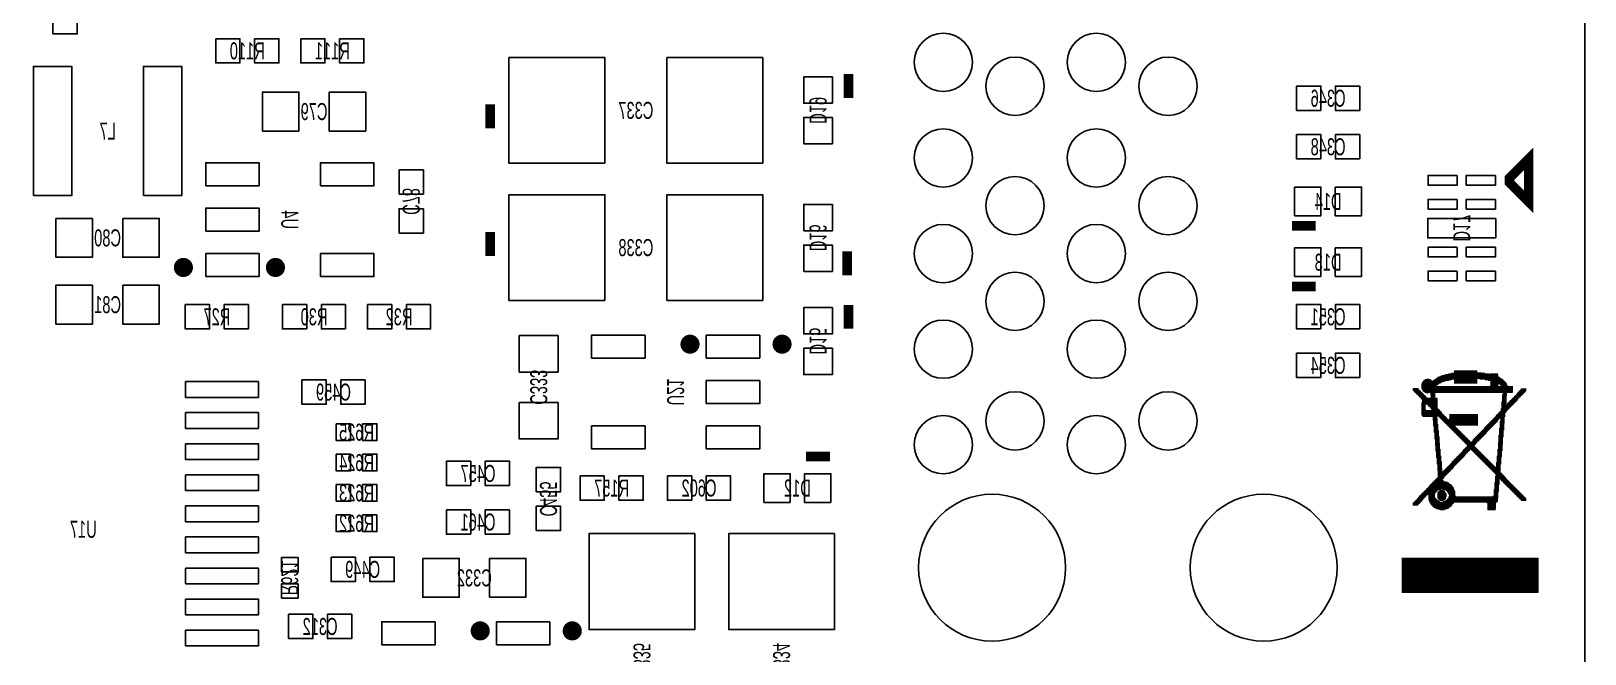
# Model space of a CAD drawing. Extents: x -9 to 288, y -8 to 181.
# Drawn here: x 52.5 to 85, y 20.89 to 33.92 of the extents above; entities that cross this region are included whole.
import ezdxf
from ezdxf.enums import TextEntityAlignment as Align

# ---------------------------------------------------------------- set-up
doc = ezdxf.new("R2010")
doc.units = 0
for name, color, linetype in [('BOARD_GEOMETRY_OUTLINE', 3, 'CONTINUOUS'), ('BOARD_GEOMETRY_SILKSCREEN_B', 1, 'CONTINUOUS'), ('PACKAGE_GEOMETRY_SILKSCREEN_B', 4, 'CONTINUOUS'), ('PIN_B', 5, 'CONTINUOUS'), ('REF_DES_SILKSCREEN_B', 6, 'CONTINUOUS')]:
    doc.layers.add(name, color=color, linetype=linetype)

msp = doc.modelspace()

# ---------------------------------------------------------------- linework, layer by layer
at = {"layer": 'BOARD_GEOMETRY_OUTLINE'}
msp.add_lwpolyline([(2.999994, 55.99999), (82.000014, 55.99999, -0.414214), (85.000008, 52.999996), (85.000008, 2.999994, -0.414214), (82.000014, 0), (2.999994, 0, -0.414214), (0, 2.999994), (0, 52.999996, -0.414214)], format="xyb", close=True, dxfattribs=at)
at = {"layer": 'BOARD_GEOMETRY_SILKSCREEN_B', "const_width": 0.06096}
for points in [[(82.154502, 26.629545), (81.886278, 26.629545)], [(82.215462, 26.641737), (81.89847, 26.641737)], [(82.373958, 26.653929), (81.922854, 26.653929)], [(82.361766, 26.666121), (81.947238, 26.666121)], [(82.361766, 26.678313), (81.971622, 26.678313)], [(82.361766, 26.690505), (82.008198, 26.690505)], [(83.190822, 26.702697), (82.044774, 26.702697)], [(83.17863, 26.714889), (82.08135, 26.714889)], [(82.99575, 26.727081), (82.14231, 26.727081)], [(82.910406, 26.739273), (82.20327, 26.739273)], [(82.75191, 26.788041), (82.26423, 26.788041)], [(82.75191, 26.775849), (82.26423, 26.775849)], [(82.75191, 26.763657), (82.26423, 26.763657)], [(82.837254, 26.751465), (82.26423, 26.751465)], [(82.75191, 26.641737), (82.26423, 26.641737)], [(82.75191, 26.629545), (82.26423, 26.629545)], [(82.75191, 26.653929), (82.642182, 26.653929)], [(83.17863, 26.690505), (82.654374, 26.690505)], [(83.190822, 26.678313), (82.654374, 26.678313)], [(83.190822, 26.666121), (82.654374, 26.666121)], [(83.215206, 26.653929), (82.800678, 26.653929)], [(83.227398, 26.641737), (82.910406, 26.641737)], [(83.251782, 26.629545), (82.971366, 26.629545)], [(83.17863, 26.727081), (83.007942, 26.727081)], [(81.508326, 26.422281), (81.398598, 26.422281)], [(81.520518, 26.410089), (81.41079, 26.410089)], [(81.53271, 26.397897), (81.422982, 26.397897)], [(81.544902, 26.385705), (81.435174, 26.385705)], [(81.557094, 26.373513), (81.447366, 26.373513)], [(81.569286, 26.361321), (81.459558, 26.361321)], [(81.581478, 26.349129), (81.47175, 26.349129)], [(81.59367, 26.336937), (81.483942, 26.336937)], [(81.605862, 26.324748), (81.496134, 26.324748)], [(81.618054, 26.312556), (81.508326, 26.312556)], [(81.630246, 26.300364), (81.520518, 26.300364)], [(81.89847, 26.519817), (81.581478, 26.519817)], [(81.89847, 26.507625), (81.581478, 26.507625)], [(81.886278, 26.495433), (81.581478, 26.495433)], [(81.874086, 26.483241), (81.581478, 26.483241)], [(81.886278, 26.471049), (81.581478, 26.471049)], [(83.495622, 26.458857), (81.581478, 26.458857)], [(81.935046, 26.544201), (81.59367, 26.544201)], [(81.910662, 26.532009), (81.59367, 26.532009)], [(83.495622, 26.446665), (81.59367, 26.446665)], [(83.495622, 26.434473), (81.59367, 26.434473)], [(81.971622, 26.568585), (81.605862, 26.568585)], [(81.947238, 26.556393), (81.605862, 26.556393)], [(83.495622, 26.422281), (81.605862, 26.422281)], [(83.495622, 26.410089), (81.605862, 26.410089)], [(81.813126, 26.580777), (81.618054, 26.580777)], [(83.495622, 26.397897), (81.618054, 26.397897)], [(81.788742, 26.592969), (81.630246, 26.592969)], [(83.495622, 26.385705), (81.642438, 26.385705)], [(81.77655, 26.605161), (81.65463, 26.605161)], [(83.48343, 26.373513), (81.65463, 26.373513)], [(81.739974, 26.617353), (81.691206, 26.617353)], [(81.727782, 26.361321), (81.691206, 26.361321)], [(81.874086, 26.361321), (81.764358, 26.361321)], [(81.861894, 26.349129), (81.764358, 26.349129)], [(81.861894, 26.336937), (81.764358, 26.336937)], [(81.861894, 26.324748), (81.764358, 26.324748)], [(81.874086, 26.312556), (81.77655, 26.312556)], [(81.874086, 26.300364), (81.77655, 26.300364)], [(81.996006, 26.580777), (81.825318, 26.580777)], [(82.02039, 26.592969), (81.83751, 26.592969)], [(82.056966, 26.605161), (81.849702, 26.605161)], [(82.093542, 26.617353), (81.874086, 26.617353)], [(82.75191, 26.617353), (82.26423, 26.617353)], [(82.75191, 26.605161), (82.26423, 26.605161)], [(82.75191, 26.592969), (82.26423, 26.592969)], [(82.75191, 26.580777), (82.26423, 26.580777)], [(82.75191, 26.568585), (82.26423, 26.568585)], [(83.276166, 26.617353), (83.007942, 26.617353)], [(83.190822, 26.471049), (83.007942, 26.471049)], [(83.288358, 26.605161), (83.020134, 26.605161)], [(83.30055, 26.592969), (83.020134, 26.592969)], [(83.312742, 26.580777), (83.020134, 26.580777)], [(83.324934, 26.568585), (83.020134, 26.568585)], [(83.337126, 26.556393), (83.020134, 26.556393)], [(83.190822, 26.544201), (83.020134, 26.544201)], [(83.17863, 26.532009), (83.020134, 26.532009)], [(83.17863, 26.519817), (83.020134, 26.519817)], [(83.17863, 26.507625), (83.020134, 26.507625)], [(83.17863, 26.495433), (83.020134, 26.495433)], [(83.190822, 26.483241), (83.020134, 26.483241)], [(83.349318, 26.544201), (83.215206, 26.544201)], [(83.36151, 26.532009), (83.227398, 26.532009)], [(83.36151, 26.519817), (83.23959, 26.519817)], [(83.373702, 26.507625), (83.251782, 26.507625)], [(83.373702, 26.495433), (83.263974, 26.495433)], [(83.398086, 26.471049), (83.263974, 26.471049)], [(83.385894, 26.483241), (83.276166, 26.483241)], [(83.373702, 26.361321), (83.276166, 26.361321)], [(83.373702, 26.349129), (83.276166, 26.349129)], [(83.373702, 26.336937), (83.276166, 26.336937)], [(83.373702, 26.324748), (83.276166, 26.324748)], [(83.373702, 26.312556), (83.276166, 26.312556)], [(83.36151, 26.300364), (83.276166, 26.300364)], [(83.66631, 26.300364), (83.568774, 26.300364)], [(83.690694, 26.324748), (83.580966, 26.324748)], [(83.678502, 26.312556), (83.580966, 26.312556)], [(83.702886, 26.336937), (83.593158, 26.336937)], [(83.715078, 26.349129), (83.60535, 26.349129)], [(83.72727, 26.361321), (83.617542, 26.361321)], [(83.739462, 26.373513), (83.629734, 26.373513)], [(83.751654, 26.385705), (83.641926, 26.385705)], [(83.763846, 26.397897), (83.654118, 26.397897)], [(83.776038, 26.410089), (83.66631, 26.410089)], [(81.642438, 26.288172), (81.53271, 26.288172)], [(81.65463, 26.27598), (81.544902, 26.27598)], [(81.666822, 26.263788), (81.557094, 26.263788)], [(81.679014, 26.251596), (81.569286, 26.251596)], [(81.691206, 26.239404), (81.581478, 26.239404)], [(81.666822, 26.117484), (81.581478, 26.117484)], [(81.666822, 26.105292), (81.581478, 26.105292)], [(81.666822, 26.0931), (81.581478, 26.0931)], [(81.666822, 26.068716), (81.581478, 26.068716)], [(81.666822, 26.056524), (81.581478, 26.056524)], [(81.666822, 26.044332), (81.581478, 26.044332)], [(81.666822, 26.03214), (81.581478, 26.03214)], [(81.666822, 26.019948), (81.581478, 26.019948)], [(81.666822, 26.007756), (81.581478, 26.007756)], [(81.666822, 25.995564), (81.581478, 25.995564)], [(81.666822, 25.983372), (81.581478, 25.983372)], [(81.679014, 25.97118), (81.581478, 25.97118)], [(81.703398, 26.227212), (81.59367, 26.227212)], [(81.910662, 26.21502), (81.59367, 26.21502)], [(81.922854, 26.202828), (81.59367, 26.202828)], [(81.922854, 26.190636), (81.59367, 26.190636)], [(81.922854, 26.178444), (81.59367, 26.178444)], [(81.922854, 26.166252), (81.59367, 26.166252)], [(81.922854, 26.15406), (81.59367, 26.15406)], [(81.922854, 26.141868), (81.59367, 26.141868)], [(81.922854, 26.129676), (81.59367, 26.129676)], [(81.666822, 26.080908), (81.59367, 26.080908)], [(81.922854, 26.117484), (81.703398, 26.117484)], [(81.922854, 26.105292), (81.71559, 26.105292)], [(81.922854, 26.0931), (81.727782, 26.0931)], [(81.922854, 26.080908), (81.739974, 26.080908)], [(81.922854, 26.068716), (81.752166, 26.068716)], [(81.922854, 26.056524), (81.764358, 26.056524)], [(81.874086, 26.288172), (81.77655, 26.288172)], [(81.874086, 26.27598), (81.77655, 26.27598)], [(81.874086, 26.263788), (81.77655, 26.263788)], [(81.874086, 26.251596), (81.77655, 26.251596)], [(81.874086, 26.239404), (81.77655, 26.239404)], [(81.874086, 26.227212), (81.77655, 26.227212)], [(81.922854, 26.044332), (81.77655, 26.044332)], [(81.922854, 26.03214), (81.788742, 26.03214)], [(81.922854, 26.019948), (81.788742, 26.019948)], [(81.922854, 26.007756), (81.800934, 26.007756)], [(81.935046, 25.995564), (81.800934, 25.995564)], [(81.947238, 25.983372), (81.800934, 25.983372)], [(81.95943, 25.97118), (81.800934, 25.97118)], [(83.373702, 25.995564), (83.23959, 25.995564)], [(83.373702, 25.983372), (83.23959, 25.983372)], [(83.36151, 25.97118), (83.23959, 25.97118)], [(83.349318, 26.141868), (83.251782, 26.141868)], [(83.349318, 26.129676), (83.251782, 26.129676)], [(83.349318, 26.117484), (83.251782, 26.117484)], [(83.349318, 26.105292), (83.251782, 26.105292)], [(83.349318, 26.0931), (83.251782, 26.0931)], [(83.459046, 26.080908), (83.251782, 26.080908)], [(83.446854, 26.068716), (83.251782, 26.068716)], [(83.434662, 26.056524), (83.251782, 26.056524)], [(83.42247, 26.044332), (83.251782, 26.044332)], [(83.410278, 26.03214), (83.251782, 26.03214)], [(83.398086, 26.019948), (83.251782, 26.019948)], [(83.385894, 26.007756), (83.251782, 26.007756)], [(83.36151, 26.288172), (83.263974, 26.288172)], [(83.36151, 26.27598), (83.263974, 26.27598)], [(83.36151, 26.263788), (83.263974, 26.263788)], [(83.36151, 26.251596), (83.263974, 26.251596)], [(83.36151, 26.239404), (83.263974, 26.239404)], [(83.36151, 26.227212), (83.263974, 26.227212)], [(83.36151, 26.21502), (83.263974, 26.21502)], [(83.36151, 26.202828), (83.263974, 26.202828)], [(83.36151, 26.190636), (83.263974, 26.190636)], [(83.36151, 26.178444), (83.263974, 26.178444)], [(83.36151, 26.166252), (83.263974, 26.166252)], [(83.36151, 26.15406), (83.263974, 26.15406)], [(83.471238, 26.0931), (83.36151, 26.0931)], [(83.48343, 26.105292), (83.373702, 26.105292)], [(83.495622, 26.117484), (83.385894, 26.117484)], [(83.507814, 26.129676), (83.398086, 26.129676)], [(83.520006, 26.141868), (83.410278, 26.141868)], [(83.532198, 26.15406), (83.42247, 26.15406)], [(83.54439, 26.166252), (83.434662, 26.166252)], [(83.556582, 26.178444), (83.446854, 26.178444)], [(83.568774, 26.190636), (83.459046, 26.190636)], [(83.580966, 26.202828), (83.471238, 26.202828)], [(83.593158, 26.21502), (83.48343, 26.21502)], [(83.593158, 26.227212), (83.495622, 26.227212)], [(83.60535, 26.239404), (83.507814, 26.239404)], [(83.617542, 26.251596), (83.520006, 26.251596)], [(83.629734, 26.263788), (83.532198, 26.263788)], [(83.641926, 26.27598), (83.54439, 26.27598)], [(83.654118, 26.288172), (83.556582, 26.288172)], [(81.971622, 25.958988), (81.581478, 25.958988)], [(81.983814, 25.946796), (81.581478, 25.946796)], [(81.996006, 25.934604), (81.581478, 25.934604)], [(82.008198, 25.922412), (81.581478, 25.922412)], [(82.008198, 25.91022), (81.581478, 25.91022)], [(82.02039, 25.898028), (81.59367, 25.898028)], [(82.032582, 25.885836), (81.59367, 25.885836)], [(81.922854, 25.873644), (81.605862, 25.873644)], [(81.910662, 25.861452), (81.813126, 25.861452)], [(81.910662, 25.84926), (81.813126, 25.84926)], [(81.910662, 25.837068), (81.813126, 25.837068)], [(81.910662, 25.824876), (81.813126, 25.824876)], [(81.910662, 25.812684), (81.813126, 25.812684)], [(81.910662, 25.800492), (81.813126, 25.800492)], [(81.922854, 25.7883), (81.825318, 25.7883)], [(81.922854, 25.776108), (81.825318, 25.776108)], [(81.922854, 25.763916), (81.825318, 25.763916)], [(81.922854, 25.751724), (81.825318, 25.751724)], [(81.922854, 25.739532), (81.825318, 25.739532)], [(81.922854, 25.72734), (81.825318, 25.72734)], [(81.922854, 25.715148), (81.825318, 25.715148)], [(81.922854, 25.702956), (81.825318, 25.702956)], [(81.922854, 25.690764), (81.825318, 25.690764)], [(81.922854, 25.678572), (81.825318, 25.678572)], [(81.935046, 25.66638), (81.83751, 25.66638)], [(81.935046, 25.654188), (81.83751, 25.654188)], [(82.044774, 25.873644), (81.935046, 25.873644)], [(82.056966, 25.861452), (81.947238, 25.861452)], [(82.069158, 25.84926), (81.95943, 25.84926)], [(82.08135, 25.837068), (81.971622, 25.837068)], [(82.093542, 25.824876), (81.983814, 25.824876)], [(82.105734, 25.812684), (81.996006, 25.812684)], [(82.117926, 25.800492), (82.008198, 25.800492)], [(82.130118, 25.7883), (82.02039, 25.7883)], [(82.14231, 25.776108), (82.032582, 25.776108)], [(82.764102, 25.763916), (82.044774, 25.763916)], [(82.764102, 25.751724), (82.056966, 25.751724)], [(82.764102, 25.739532), (82.069158, 25.739532)], [(82.764102, 25.72734), (82.08135, 25.72734)], [(82.764102, 25.715148), (82.093542, 25.715148)], [(82.764102, 25.702956), (82.105734, 25.702956)], [(82.764102, 25.690764), (82.117926, 25.690764)], [(82.26423, 25.678572), (82.130118, 25.678572)], [(82.252038, 25.66638), (82.14231, 25.66638)], [(82.764102, 25.776108), (82.154502, 25.776108)], [(82.26423, 25.654188), (82.154502, 25.654188)], [(82.764102, 25.873644), (82.166694, 25.873644)], [(82.764102, 25.861452), (82.166694, 25.861452)], [(82.764102, 25.84926), (82.166694, 25.84926)], [(82.764102, 25.837068), (82.166694, 25.837068)], [(82.764102, 25.824876), (82.166694, 25.824876)], [(82.764102, 25.812684), (82.166694, 25.812684)], [(82.764102, 25.800492), (82.166694, 25.800492)], [(82.764102, 25.7883), (82.166694, 25.7883)], [(83.05671, 25.654188), (82.946982, 25.654188)], [(83.068902, 25.66638), (82.959174, 25.66638)], [(83.081094, 25.678572), (82.971366, 25.678572)], [(83.093286, 25.690764), (82.983558, 25.690764)], [(83.105478, 25.702956), (82.99575, 25.702956)], [(83.11767, 25.715148), (83.007942, 25.715148)], [(83.129862, 25.72734), (83.020134, 25.72734)], [(83.142054, 25.739532), (83.032326, 25.739532)], [(83.154246, 25.751724), (83.044518, 25.751724)], [(83.166438, 25.763916), (83.05671, 25.763916)], [(83.17863, 25.776108), (83.068902, 25.776108)], [(83.17863, 25.7883), (83.081094, 25.7883)], [(83.190822, 25.800492), (83.093286, 25.800492)], [(83.203014, 25.812684), (83.105478, 25.812684)], [(83.215206, 25.824876), (83.11767, 25.824876)], [(83.324934, 25.84926), (83.129862, 25.84926)], [(83.324934, 25.837068), (83.129862, 25.837068)], [(83.324934, 25.861452), (83.142054, 25.861452)], [(83.337126, 25.873644), (83.154246, 25.873644)], [(83.337126, 25.885836), (83.166438, 25.885836)], [(83.337126, 25.898028), (83.17863, 25.898028)], [(83.337126, 25.91022), (83.190822, 25.91022)], [(83.337126, 25.922412), (83.203014, 25.922412)], [(83.337126, 25.934604), (83.215206, 25.934604)], [(83.312742, 25.72734), (83.215206, 25.72734)], [(83.312742, 25.715148), (83.215206, 25.715148)], [(83.312742, 25.702956), (83.215206, 25.702956)], [(83.312742, 25.690764), (83.215206, 25.690764)], [(83.312742, 25.678572), (83.215206, 25.678572)], [(83.312742, 25.66638), (83.215206, 25.66638)], [(83.312742, 25.654188), (83.215206, 25.654188)], [(83.337126, 25.946796), (83.227398, 25.946796)], [(83.324934, 25.824876), (83.227398, 25.824876)], [(83.324934, 25.812684), (83.227398, 25.812684)], [(83.324934, 25.800492), (83.227398, 25.800492)], [(83.324934, 25.7883), (83.227398, 25.7883)], [(83.324934, 25.776108), (83.227398, 25.776108)], [(83.324934, 25.763916), (83.227398, 25.763916)], [(83.324934, 25.751724), (83.227398, 25.751724)], [(83.324934, 25.739532), (83.227398, 25.739532)], [(83.349318, 25.958988), (83.23959, 25.958988)], [(81.935046, 25.641996), (81.83751, 25.641996)], [(81.935046, 25.629804), (81.83751, 25.629804)], [(81.935046, 25.617612), (81.83751, 25.617612)], [(81.935046, 25.60542), (81.83751, 25.60542)], [(81.935046, 25.593228), (81.83751, 25.593228)], [(81.935046, 25.581036), (81.83751, 25.581036)], [(81.935046, 25.568844), (81.83751, 25.568844)], [(81.935046, 25.556652), (81.83751, 25.556652)], [(81.935046, 25.54446), (81.83751, 25.54446)], [(81.947238, 25.532268), (81.849702, 25.532268)], [(81.947238, 25.520076), (81.849702, 25.520076)], [(81.947238, 25.507884), (81.849702, 25.507884)], [(81.947238, 25.495692), (81.849702, 25.495692)], [(81.947238, 25.4835), (81.849702, 25.4835)], [(81.947238, 25.471308), (81.849702, 25.471308)], [(81.947238, 25.459116), (81.849702, 25.459116)], [(81.947238, 25.446924), (81.849702, 25.446924)], [(81.947238, 25.434732), (81.849702, 25.434732)], [(81.947238, 25.42254), (81.849702, 25.42254)], [(81.95943, 25.410348), (81.849702, 25.410348)], [(81.95943, 25.398156), (81.861894, 25.398156)], [(81.95943, 25.385964), (81.861894, 25.385964)], [(81.95943, 25.373772), (81.861894, 25.373772)], [(81.95943, 25.36158), (81.861894, 25.36158)], [(81.95943, 25.349388), (81.861894, 25.349388)], [(81.95943, 25.337196), (81.861894, 25.337196)], [(81.95943, 25.325004), (81.861894, 25.325004)], [(82.276422, 25.641996), (82.166694, 25.641996)], [(82.288614, 25.629804), (82.178886, 25.629804)], [(82.300806, 25.617612), (82.191078, 25.617612)], [(82.312998, 25.60542), (82.20327, 25.60542)], [(82.32519, 25.593228), (82.215462, 25.593228)], [(82.337382, 25.581036), (82.227654, 25.581036)], [(82.349574, 25.568844), (82.239846, 25.568844)], [(82.361766, 25.556652), (82.252038, 25.556652)], [(82.373958, 25.54446), (82.26423, 25.54446)], [(82.38615, 25.532268), (82.276422, 25.532268)], [(82.398342, 25.520076), (82.288614, 25.520076)], [(82.410534, 25.507884), (82.300806, 25.507884)], [(82.422726, 25.495692), (82.312998, 25.495692)], [(82.434918, 25.4835), (82.32519, 25.4835)], [(82.44711, 25.471308), (82.337382, 25.471308)], [(82.459302, 25.459116), (82.349574, 25.459116)], [(82.471494, 25.446924), (82.361766, 25.446924)], [(82.483686, 25.434732), (82.373958, 25.434732)], [(82.495878, 25.42254), (82.38615, 25.42254)], [(82.50807, 25.410348), (82.398342, 25.410348)], [(82.520262, 25.398156), (82.410534, 25.398156)], [(82.532454, 25.385964), (82.422726, 25.385964)], [(82.544646, 25.373772), (82.434918, 25.373772)], [(82.556838, 25.36158), (82.44711, 25.36158)], [(82.56903, 25.349388), (82.459302, 25.349388)], [(82.581222, 25.337196), (82.471494, 25.337196)], [(82.593414, 25.325004), (82.483686, 25.325004)], [(82.739718, 25.325004), (82.642182, 25.325004)], [(82.764102, 25.349388), (82.654374, 25.349388)], [(82.75191, 25.337196), (82.654374, 25.337196)], [(82.776294, 25.36158), (82.666566, 25.36158)], [(82.788486, 25.373772), (82.678758, 25.373772)], [(82.800678, 25.385964), (82.69095, 25.385964)], [(82.81287, 25.398156), (82.703142, 25.398156)], [(82.825062, 25.410348), (82.715334, 25.410348)], [(82.837254, 25.42254), (82.727526, 25.42254)], [(82.849446, 25.434732), (82.739718, 25.434732)], [(82.861638, 25.446924), (82.75191, 25.446924)], [(82.87383, 25.459116), (82.764102, 25.459116)], [(82.886022, 25.471308), (82.776294, 25.471308)], [(82.898214, 25.4835), (82.788486, 25.4835)], [(82.910406, 25.495692), (82.800678, 25.495692)], [(82.922598, 25.507884), (82.81287, 25.507884)], [(82.93479, 25.520076), (82.825062, 25.520076)], [(82.946982, 25.532268), (82.837254, 25.532268)], [(82.946982, 25.54446), (82.849446, 25.54446)], [(82.959174, 25.556652), (82.861638, 25.556652)], [(82.971366, 25.568844), (82.87383, 25.568844)], [(82.99575, 25.593228), (82.886022, 25.593228)], [(82.983558, 25.581036), (82.886022, 25.581036)], [(83.007942, 25.60542), (82.898214, 25.60542)], [(83.020134, 25.617612), (82.910406, 25.617612)], [(83.032326, 25.629804), (82.922598, 25.629804)], [(83.044518, 25.641996), (82.93479, 25.641996)], [(83.288358, 25.434732), (83.190822, 25.434732)], [(83.288358, 25.42254), (83.190822, 25.42254)], [(83.288358, 25.410348), (83.190822, 25.410348)], [(83.288358, 25.398156), (83.190822, 25.398156)], [(83.288358, 25.385964), (83.190822, 25.385964)], [(83.288358, 25.373772), (83.190822, 25.373772)], [(83.288358, 25.36158), (83.190822, 25.36158)], [(83.288358, 25.349388), (83.190822, 25.349388)], [(83.288358, 25.337196), (83.190822, 25.337196)], [(83.288358, 25.325004), (83.190822, 25.325004)], [(83.30055, 25.581036), (83.203014, 25.581036)], [(83.30055, 25.568844), (83.203014, 25.568844)], [(83.30055, 25.556652), (83.203014, 25.556652)], [(83.30055, 25.54446), (83.203014, 25.54446)], [(83.30055, 25.532268), (83.203014, 25.532268)], [(83.30055, 25.520076), (83.203014, 25.520076)], [(83.30055, 25.507884), (83.203014, 25.507884)], [(83.30055, 25.495692), (83.203014, 25.495692)], [(83.30055, 25.4835), (83.203014, 25.4835)], [(83.30055, 25.471308), (83.203014, 25.471308)], [(83.30055, 25.459116), (83.203014, 25.459116)], [(83.30055, 25.446924), (83.203014, 25.446924)], [(83.312742, 25.641996), (83.215206, 25.641996)], [(83.312742, 25.629804), (83.215206, 25.629804)], [(83.312742, 25.617612), (83.215206, 25.617612)], [(83.312742, 25.60542), (83.215206, 25.60542)], [(83.312742, 25.593228), (83.215206, 25.593228)], [(81.95943, 25.312812), (81.861894, 25.312812)], [(81.95943, 25.30062), (81.861894, 25.30062)], [(81.95943, 25.288428), (81.861894, 25.288428)], [(81.95943, 25.276236), (81.861894, 25.276236)], [(81.971622, 25.264044), (81.874086, 25.264044)], [(81.971622, 25.251852), (81.874086, 25.251852)], [(81.971622, 25.23966), (81.874086, 25.23966)], [(81.971622, 25.227468), (81.874086, 25.227468)], [(81.971622, 25.215276), (81.874086, 25.215276)], [(81.971622, 25.203084), (81.874086, 25.203084)], [(81.971622, 25.190892), (81.874086, 25.190892)], [(81.971622, 25.1787), (81.874086, 25.1787)], [(81.971622, 25.166508), (81.874086, 25.166508)], [(81.971622, 25.154316), (81.874086, 25.154316)], [(81.983814, 25.142124), (81.886278, 25.142124)], [(81.983814, 25.129932), (81.886278, 25.129932)], [(81.983814, 25.11774), (81.886278, 25.11774)], [(81.983814, 25.105548), (81.886278, 25.105548)], [(81.983814, 25.093356), (81.886278, 25.093356)], [(81.983814, 25.081164), (81.886278, 25.081164)], [(81.983814, 25.068972), (81.886278, 25.068972)], [(81.983814, 25.05678), (81.886278, 25.05678)], [(81.983814, 25.044588), (81.886278, 25.044588)], [(81.983814, 25.032396), (81.886278, 25.032396)], [(81.983814, 25.020204), (81.886278, 25.020204)], [(81.996006, 25.008012), (81.89847, 25.008012)], [(81.996006, 24.99582), (81.89847, 24.99582)], [(82.434918, 24.99582), (82.32519, 24.99582)], [(82.44711, 25.008012), (82.337382, 25.008012)], [(82.459302, 25.020204), (82.349574, 25.020204)], [(82.471494, 25.032396), (82.361766, 25.032396)], [(82.483686, 25.044588), (82.373958, 25.044588)], [(82.495878, 25.05678), (82.38615, 25.05678)], [(82.495878, 25.068972), (82.398342, 25.068972)], [(82.50807, 25.081164), (82.410534, 25.081164)], [(82.520262, 25.093356), (82.422726, 25.093356)], [(82.544646, 25.11774), (82.434918, 25.11774)], [(82.532454, 25.105548), (82.434918, 25.105548)], [(82.556838, 25.129932), (82.44711, 25.129932)], [(82.56903, 25.142124), (82.459302, 25.142124)], [(82.581222, 25.154316), (82.471494, 25.154316)], [(82.593414, 25.166508), (82.483686, 25.166508)], [(82.605606, 25.312812), (82.495878, 25.312812)], [(82.605606, 25.1787), (82.495878, 25.1787)], [(82.715334, 25.30062), (82.50807, 25.30062)], [(82.715334, 25.190892), (82.50807, 25.190892)], [(82.715334, 25.288428), (82.520262, 25.288428)], [(82.703142, 25.203084), (82.520262, 25.203084)], [(82.703142, 25.276236), (82.532454, 25.276236)], [(82.69095, 25.215276), (82.532454, 25.215276)], [(82.69095, 25.264044), (82.544646, 25.264044)], [(82.678758, 25.251852), (82.544646, 25.251852)], [(82.678758, 25.227468), (82.544646, 25.227468)], [(82.678758, 25.23966), (82.556838, 25.23966)], [(82.727526, 25.1787), (82.617798, 25.1787)], [(82.727526, 25.312812), (82.62999, 25.312812)], [(82.739718, 25.166508), (82.62999, 25.166508)], [(82.75191, 25.154316), (82.642182, 25.154316)], [(82.764102, 25.142124), (82.654374, 25.142124)], [(82.776294, 25.129932), (82.666566, 25.129932)], [(82.788486, 25.11774), (82.678758, 25.11774)], [(82.800678, 25.105548), (82.69095, 25.105548)], [(82.81287, 25.093356), (82.703142, 25.093356)], [(82.825062, 25.081164), (82.715334, 25.081164)], [(82.837254, 25.068972), (82.727526, 25.068972)], [(82.849446, 25.05678), (82.739718, 25.05678)], [(82.861638, 25.044588), (82.75191, 25.044588)], [(82.87383, 25.032396), (82.764102, 25.032396)], [(82.886022, 25.020204), (82.776294, 25.020204)], [(82.898214, 25.008012), (82.788486, 25.008012)], [(82.910406, 24.99582), (82.800678, 24.99582)], [(83.251782, 25.008012), (83.154246, 25.008012)], [(83.251782, 24.99582), (83.154246, 24.99582)], [(83.263974, 25.142124), (83.166438, 25.142124)], [(83.263974, 25.129932), (83.166438, 25.129932)], [(83.263974, 25.11774), (83.166438, 25.11774)], [(83.263974, 25.105548), (83.166438, 25.105548)], [(83.263974, 25.093356), (83.166438, 25.093356)], [(83.263974, 25.081164), (83.166438, 25.081164)], [(83.263974, 25.068972), (83.166438, 25.068972)], [(83.263974, 25.05678), (83.166438, 25.05678)], [(83.263974, 25.044588), (83.166438, 25.044588)], [(83.263974, 25.032396), (83.166438, 25.032396)], [(83.251782, 25.020204), (83.166438, 25.020204)], [(83.276166, 25.288428), (83.17863, 25.288428)], [(83.276166, 25.276236), (83.17863, 25.276236)], [(83.276166, 25.264044), (83.17863, 25.264044)], [(83.276166, 25.251852), (83.17863, 25.251852)], [(83.276166, 25.23966), (83.17863, 25.23966)], [(83.276166, 25.227468), (83.17863, 25.227468)], [(83.276166, 25.215276), (83.17863, 25.215276)], [(83.276166, 25.203084), (83.17863, 25.203084)], [(83.276166, 25.190892), (83.17863, 25.190892)], [(83.276166, 25.1787), (83.17863, 25.1787)], [(83.276166, 25.166508), (83.17863, 25.166508)], [(83.263974, 25.154316), (83.17863, 25.154316)], [(83.288358, 25.312812), (83.190822, 25.312812)], [(83.288358, 25.30062), (83.190822, 25.30062)], [(81.996006, 24.983628), (81.89847, 24.983628)], [(81.996006, 24.971436), (81.89847, 24.971436)], [(81.996006, 24.959244), (81.89847, 24.959244)], [(81.996006, 24.947052), (81.89847, 24.947052)], [(81.996006, 24.93486), (81.89847, 24.93486)], [(81.996006, 24.922668), (81.89847, 24.922668)], [(81.996006, 24.910476), (81.89847, 24.910476)], [(81.996006, 24.898284), (81.89847, 24.898284)], [(82.008198, 24.886092), (81.89847, 24.886092)], [(82.008198, 24.8739), (81.910662, 24.8739)], [(82.008198, 24.861708), (81.910662, 24.861708)], [(82.008198, 24.849516), (81.910662, 24.849516)], [(82.008198, 24.837324), (81.910662, 24.837324)], [(82.008198, 24.825132), (81.910662, 24.825132)], [(82.008198, 24.81294), (81.910662, 24.81294)], [(82.008198, 24.800748), (81.910662, 24.800748)], [(82.008198, 24.788556), (81.910662, 24.788556)], [(82.008198, 24.776364), (81.910662, 24.776364)], [(82.008198, 24.764172), (81.910662, 24.764172)], [(82.008198, 24.75198), (81.910662, 24.75198)], [(82.02039, 24.739788), (81.922854, 24.739788)], [(82.02039, 24.727596), (81.922854, 24.727596)], [(82.02039, 24.715404), (81.922854, 24.715404)], [(82.02039, 24.703212), (81.922854, 24.703212)], [(82.02039, 24.69102), (81.922854, 24.69102)], [(82.130118, 24.678828), (81.922854, 24.678828)], [(82.14231, 24.69102), (82.032582, 24.69102)], [(82.154502, 24.703212), (82.044774, 24.703212)], [(82.166694, 24.715404), (82.056966, 24.715404)], [(82.178886, 24.727596), (82.069158, 24.727596)], [(82.191078, 24.739788), (82.08135, 24.739788)], [(82.20327, 24.75198), (82.093542, 24.75198)], [(82.215462, 24.764172), (82.105734, 24.764172)], [(82.227654, 24.776364), (82.117926, 24.776364)], [(82.239846, 24.788556), (82.130118, 24.788556)], [(82.252038, 24.800748), (82.14231, 24.800748)], [(82.26423, 24.81294), (82.154502, 24.81294)], [(82.26423, 24.825132), (82.166694, 24.825132)], [(82.276422, 24.837324), (82.178886, 24.837324)], [(82.288614, 24.849516), (82.191078, 24.849516)], [(82.312998, 24.8739), (82.20327, 24.8739)], [(82.300806, 24.861708), (82.20327, 24.861708)], [(82.32519, 24.886092), (82.215462, 24.886092)], [(82.337382, 24.898284), (82.227654, 24.898284)], [(82.349574, 24.910476), (82.239846, 24.910476)], [(82.361766, 24.922668), (82.252038, 24.922668)], [(82.373958, 24.93486), (82.26423, 24.93486)], [(82.38615, 24.947052), (82.276422, 24.947052)], [(82.398342, 24.959244), (82.288614, 24.959244)], [(82.410534, 24.971436), (82.300806, 24.971436)], [(82.422726, 24.983628), (82.312998, 24.983628)], [(82.922598, 24.983628), (82.81287, 24.983628)], [(82.93479, 24.971436), (82.825062, 24.971436)], [(82.946982, 24.959244), (82.837254, 24.959244)], [(82.959174, 24.947052), (82.849446, 24.947052)], [(82.971366, 24.93486), (82.861638, 24.93486)], [(82.983558, 24.922668), (82.87383, 24.922668)], [(82.99575, 24.910476), (82.886022, 24.910476)], [(83.007942, 24.898284), (82.898214, 24.898284)], [(83.020134, 24.886092), (82.910406, 24.886092)], [(83.032326, 24.8739), (82.922598, 24.8739)], [(83.044518, 24.861708), (82.93479, 24.861708)], [(83.05671, 24.849516), (82.946982, 24.849516)], [(83.068902, 24.837324), (82.959174, 24.837324)], [(83.081094, 24.825132), (82.971366, 24.825132)], [(83.093286, 24.81294), (82.983558, 24.81294)], [(83.105478, 24.800748), (82.99575, 24.800748)], [(83.11767, 24.788556), (83.007942, 24.788556)], [(83.23959, 24.776364), (83.020134, 24.776364)], [(83.23959, 24.764172), (83.032326, 24.764172)], [(83.23959, 24.75198), (83.044518, 24.75198)], [(83.23959, 24.739788), (83.05671, 24.739788)], [(83.227398, 24.727596), (83.068902, 24.727596)], [(83.227398, 24.715404), (83.081094, 24.715404)], [(83.227398, 24.703212), (83.093286, 24.703212)], [(83.227398, 24.69102), (83.105478, 24.69102)], [(83.227398, 24.678828), (83.11767, 24.678828)], [(83.23959, 24.8739), (83.142054, 24.8739)], [(83.23959, 24.861708), (83.142054, 24.861708)], [(83.23959, 24.849516), (83.142054, 24.849516)], [(83.23959, 24.837324), (83.142054, 24.837324)], [(83.23959, 24.825132), (83.142054, 24.825132)], [(83.23959, 24.81294), (83.142054, 24.81294)], [(83.23959, 24.800748), (83.142054, 24.800748)], [(83.23959, 24.788556), (83.142054, 24.788556)], [(83.251782, 24.983628), (83.154246, 24.983628)], [(83.251782, 24.971436), (83.154246, 24.971436)], [(83.251782, 24.959244), (83.154246, 24.959244)], [(83.251782, 24.947052), (83.154246, 24.947052)], [(83.251782, 24.93486), (83.154246, 24.93486)], [(83.251782, 24.922668), (83.154246, 24.922668)], [(83.251782, 24.910476), (83.154246, 24.910476)], [(83.251782, 24.898284), (83.154246, 24.898284)], [(83.251782, 24.886092), (83.154246, 24.886092)], [(81.996006, 24.349644), (81.71559, 24.349644)], [(82.239846, 24.361836), (81.727782, 24.361836)], [(82.227654, 24.38622), (81.739974, 24.38622)], [(82.227654, 24.374028), (81.739974, 24.374028)], [(82.215462, 24.398412), (81.752166, 24.398412)], [(82.20327, 24.410604), (81.764358, 24.410604)], [(82.178886, 24.422796), (81.77655, 24.422796)], [(82.166694, 24.434988), (81.788742, 24.434988)], [(82.154502, 24.44718), (81.800934, 24.44718)], [(82.130118, 24.459372), (81.813126, 24.459372)], [(82.093542, 24.471564), (81.825318, 24.471564)], [(82.044774, 24.483756), (81.83751, 24.483756)], [(82.044774, 24.495948), (81.849702, 24.495948)], [(82.032582, 24.50814), (81.861894, 24.50814)], [(82.032582, 24.520332), (81.874086, 24.520332)], [(82.032582, 24.532524), (81.886278, 24.532524)], [(82.032582, 24.544716), (81.89847, 24.544716)], [(82.032582, 24.556908), (81.910662, 24.556908)], [(82.117926, 24.666636), (81.922854, 24.666636)], [(82.105734, 24.654444), (81.922854, 24.654444)], [(82.093542, 24.642252), (81.922854, 24.642252)], [(82.08135, 24.63006), (81.922854, 24.63006)], [(82.044774, 24.581292), (81.922854, 24.581292)], [(82.032582, 24.5691), (81.922854, 24.5691)], [(82.069158, 24.617868), (81.935046, 24.617868)], [(82.056966, 24.605676), (81.935046, 24.605676)], [(82.056966, 24.593484), (81.935046, 24.593484)], [(82.252038, 24.349644), (82.02039, 24.349644)], [(83.203014, 24.44718), (83.105478, 24.44718)], [(83.203014, 24.434988), (83.105478, 24.434988)], [(83.203014, 24.422796), (83.105478, 24.422796)], [(83.203014, 24.410604), (83.105478, 24.410604)], [(83.203014, 24.398412), (83.105478, 24.398412)], [(83.203014, 24.38622), (83.105478, 24.38622)], [(83.203014, 24.374028), (83.105478, 24.374028)], [(83.203014, 24.361836), (83.105478, 24.361836)], [(83.203014, 24.349644), (83.105478, 24.349644)], [(83.23959, 24.666636), (83.11767, 24.666636)], [(83.324934, 24.581292), (83.11767, 24.581292)], [(83.337126, 24.5691), (83.11767, 24.5691)], [(83.215206, 24.556908), (83.11767, 24.556908)], [(83.215206, 24.544716), (83.11767, 24.544716)], [(83.215206, 24.532524), (83.11767, 24.532524)], [(83.215206, 24.520332), (83.11767, 24.520332)], [(83.215206, 24.50814), (83.11767, 24.50814)], [(83.215206, 24.495948), (83.11767, 24.495948)], [(83.215206, 24.483756), (83.11767, 24.483756)], [(83.215206, 24.471564), (83.11767, 24.471564)], [(83.215206, 24.459372), (83.11767, 24.459372)], [(83.251782, 24.654444), (83.129862, 24.654444)], [(83.263974, 24.642252), (83.129862, 24.642252)], [(83.276166, 24.63006), (83.129862, 24.63006)], [(83.288358, 24.617868), (83.129862, 24.617868)], [(83.30055, 24.605676), (83.129862, 24.605676)], [(83.312742, 24.593484), (83.129862, 24.593484)], [(83.349318, 24.556908), (83.227398, 24.556908)], [(83.349318, 24.544716), (83.23959, 24.544716)], [(83.36151, 24.532524), (83.251782, 24.532524)], [(83.373702, 24.520332), (83.263974, 24.520332)], [(83.385894, 24.50814), (83.276166, 24.50814)], [(83.398086, 24.495948), (83.288358, 24.495948)], [(83.410278, 24.483756), (83.30055, 24.483756)], [(83.42247, 24.471564), (83.312742, 24.471564)], [(83.434662, 24.459372), (83.324934, 24.459372)], [(83.446854, 24.44718), (83.337126, 24.44718)], [(83.459046, 24.434988), (83.349318, 24.434988)], [(83.471238, 24.422796), (83.36151, 24.422796)], [(83.48343, 24.410604), (83.373702, 24.410604)], [(83.495622, 24.398412), (83.385894, 24.398412)], [(83.507814, 24.38622), (83.398086, 24.38622)], [(83.520006, 24.374028), (83.410278, 24.374028)], [(83.532198, 24.361836), (83.42247, 24.361836)], [(83.54439, 24.349644), (83.434662, 24.349644)], [(81.508326, 24.02046), (81.398598, 24.02046)], [(81.520518, 24.032652), (81.41079, 24.032652)], [(81.53271, 24.044844), (81.422982, 24.044844)], [(81.544902, 24.057036), (81.435174, 24.057036)], [(81.557094, 24.069228), (81.447366, 24.069228)], [(81.569286, 24.08142), (81.459558, 24.08142)], [(81.581478, 24.093612), (81.47175, 24.093612)], [(81.59367, 24.105804), (81.483942, 24.105804)], [(81.605862, 24.117996), (81.496134, 24.117996)], [(81.618054, 24.14238), (81.508326, 24.14238)], [(81.605862, 24.130188), (81.508326, 24.130188)], [(81.630246, 24.154572), (81.520518, 24.154572)], [(81.642438, 24.166764), (81.53271, 24.166764)], [(81.65463, 24.178956), (81.544902, 24.178956)], [(81.666822, 24.191148), (81.557094, 24.191148)], [(81.679014, 24.20334), (81.569286, 24.20334)], [(81.691206, 24.215532), (81.581478, 24.215532)], [(81.703398, 24.227724), (81.59367, 24.227724)], [(81.861894, 24.239916), (81.605862, 24.239916)], [(81.861894, 24.252108), (81.618054, 24.252108)], [(81.874086, 24.2643), (81.630246, 24.2643)], [(81.874086, 24.276492), (81.642438, 24.276492)], [(81.886278, 24.288684), (81.65463, 24.288684)], [(81.89847, 24.300876), (81.666822, 24.300876)], [(81.910662, 24.313068), (81.679014, 24.313068)], [(81.922854, 24.32526), (81.691206, 24.32526)], [(81.947238, 24.337452), (81.703398, 24.337452)], [(81.861894, 24.227724), (81.727782, 24.227724)], [(81.861894, 24.215532), (81.727782, 24.215532)], [(81.861894, 24.20334), (81.727782, 24.20334)], [(81.861894, 24.191148), (81.727782, 24.191148)], [(81.861894, 24.178956), (81.727782, 24.178956)], [(81.861894, 24.166764), (81.727782, 24.166764)], [(81.861894, 24.154572), (81.727782, 24.154572)], [(81.874086, 24.14238), (81.727782, 24.14238)], [(81.874086, 24.130188), (81.727782, 24.130188)], [(81.886278, 24.117996), (81.739974, 24.117996)], [(81.89847, 24.105804), (81.739974, 24.105804)], [(81.910662, 24.093612), (81.739974, 24.093612)], [(81.922854, 24.08142), (81.752166, 24.08142)], [(81.947238, 24.069228), (81.752166, 24.069228)], [(81.971622, 24.057036), (81.764358, 24.057036)], [(82.239846, 24.044844), (81.77655, 24.044844)], [(82.227654, 24.032652), (81.77655, 24.032652)], [(82.227654, 24.02046), (81.788742, 24.02046)], [(82.093542, 24.227724), (81.910662, 24.227724)], [(82.105734, 24.215532), (81.910662, 24.215532)], [(82.105734, 24.20334), (81.910662, 24.20334)], [(82.105734, 24.191148), (81.910662, 24.191148)], [(82.093542, 24.178956), (81.910662, 24.178956)], [(82.08135, 24.252108), (81.922854, 24.252108)], [(82.093542, 24.239916), (81.922854, 24.239916)], [(82.093542, 24.166764), (81.922854, 24.166764)], [(82.093542, 24.154572), (81.922854, 24.154572)], [(82.08135, 24.2643), (81.935046, 24.2643)], [(82.08135, 24.14238), (81.935046, 24.14238)], [(82.069158, 24.276492), (81.947238, 24.276492)], [(82.069158, 24.130188), (81.947238, 24.130188)], [(82.044774, 24.117996), (81.95943, 24.117996)], [(82.044774, 24.288684), (81.971622, 24.288684)], [(82.252038, 24.057036), (82.032582, 24.057036)], [(82.252038, 24.337452), (82.069158, 24.337452)], [(82.26423, 24.069228), (82.069158, 24.069228)], [(82.26423, 24.32526), (82.093542, 24.32526)], [(83.166438, 24.08142), (82.093542, 24.08142)], [(82.26423, 24.313068), (82.105734, 24.313068)], [(83.166438, 24.093612), (82.105734, 24.093612)], [(82.276422, 24.300876), (82.117926, 24.300876)], [(83.17863, 24.105804), (82.117926, 24.105804)], [(82.276422, 24.288684), (82.130118, 24.288684)], [(82.276422, 24.276492), (82.130118, 24.276492)], [(83.17863, 24.117996), (82.130118, 24.117996)], [(82.288614, 24.2643), (82.14231, 24.2643)], [(82.288614, 24.252108), (82.14231, 24.252108)], [(83.17863, 24.154572), (82.14231, 24.154572)], [(83.17863, 24.14238), (82.14231, 24.14238)], [(83.17863, 24.130188), (82.14231, 24.130188)], [(82.288614, 24.239916), (82.154502, 24.239916)], [(82.288614, 24.227724), (82.154502, 24.227724)], [(82.288614, 24.215532), (82.154502, 24.215532)], [(82.288614, 24.20334), (82.154502, 24.20334)], [(82.288614, 24.191148), (82.154502, 24.191148)], [(82.288614, 24.178956), (82.154502, 24.178956)], [(82.312998, 24.166764), (82.154502, 24.166764)], [(83.142054, 24.069228), (82.946982, 24.069228)], [(83.142054, 24.057036), (82.959174, 24.057036)], [(83.142054, 24.044844), (82.959174, 24.044844)], [(83.142054, 24.032652), (82.959174, 24.032652)], [(83.142054, 24.02046), (82.959174, 24.02046)], [(83.190822, 24.166764), (83.068902, 24.166764)], [(83.190822, 24.300876), (83.093286, 24.300876)], [(83.190822, 24.288684), (83.093286, 24.288684)], [(83.190822, 24.276492), (83.093286, 24.276492)], [(83.190822, 24.2643), (83.093286, 24.2643)], [(83.190822, 24.252108), (83.093286, 24.252108)], [(83.190822, 24.239916), (83.093286, 24.239916)], [(83.190822, 24.227724), (83.093286, 24.227724)], [(83.190822, 24.215532), (83.093286, 24.215532)], [(83.190822, 24.20334), (83.093286, 24.20334)], [(83.190822, 24.191148), (83.093286, 24.191148)], [(83.190822, 24.178956), (83.093286, 24.178956)], [(83.203014, 24.337452), (83.105478, 24.337452)], [(83.203014, 24.32526), (83.105478, 24.32526)], [(83.203014, 24.313068), (83.105478, 24.313068)], [(83.556582, 24.337452), (83.446854, 24.337452)], [(83.568774, 24.32526), (83.459046, 24.32526)], [(83.580966, 24.313068), (83.471238, 24.313068)], [(83.593158, 24.300876), (83.48343, 24.300876)], [(83.60535, 24.288684), (83.495622, 24.288684)], [(83.617542, 24.276492), (83.507814, 24.276492)], [(83.629734, 24.2643), (83.520006, 24.2643)], [(83.641926, 24.252108), (83.532198, 24.252108)], [(83.654118, 24.239916), (83.54439, 24.239916)], [(83.66631, 24.227724), (83.556582, 24.227724)], [(83.678502, 24.215532), (83.568774, 24.215532)], [(83.690694, 24.20334), (83.580966, 24.20334)], [(83.702886, 24.191148), (83.593158, 24.191148)], [(83.715078, 24.178956), (83.60535, 24.178956)], [(83.72727, 24.166764), (83.617542, 24.166764)], [(83.739462, 24.154572), (83.629734, 24.154572)], [(83.751654, 24.14238), (83.641926, 24.14238)], [(83.763846, 24.130188), (83.654118, 24.130188)], [(83.776038, 24.117996), (83.66631, 24.117996)], [(82.215462, 24.008268), (81.800934, 24.008268)], [(82.20327, 23.996076), (81.813126, 23.996076)], [(82.191078, 23.983884), (81.825318, 23.983884)], [(82.166694, 23.971692), (81.83751, 23.971692)], [(82.154502, 23.9595), (81.861894, 23.9595)], [(82.130118, 23.947308), (81.886278, 23.947308)], [(82.105734, 23.935116), (81.910662, 23.935116)], [(82.056966, 23.922924), (81.95943, 23.922924)], [(83.142054, 24.008268), (82.959174, 24.008268)], [(83.142054, 23.996076), (82.959174, 23.996076)], [(83.142054, 23.983884), (82.959174, 23.983884)], [(83.142054, 23.971692), (82.959174, 23.971692)], [(83.142054, 23.9595), (82.959174, 23.9595)], [(83.129862, 23.947308), (82.959174, 23.947308)], [(83.129862, 23.935116), (82.959174, 23.935116)], [(83.129862, 23.922924), (82.959174, 23.922924)], [(84.019878, 22.874412), (81.16695, 22.874412)], [(84.03207, 22.86222), (81.16695, 22.86222)], [(84.03207, 22.850028), (81.16695, 22.850028)], [(84.03207, 22.837836), (81.16695, 22.837836)], [(84.03207, 22.825644), (81.16695, 22.825644)], [(84.03207, 22.813452), (81.16695, 22.813452)], [(84.03207, 22.80126), (81.16695, 22.80126)], [(84.03207, 22.789068), (81.16695, 22.789068)], [(84.03207, 22.776876), (81.16695, 22.776876)], [(84.03207, 22.764684), (81.16695, 22.764684)], [(84.03207, 22.752492), (81.16695, 22.752492)], [(84.03207, 22.7403), (81.16695, 22.7403)], [(84.03207, 22.728108), (81.16695, 22.728108)], [(84.03207, 22.715916), (81.16695, 22.715916)], [(84.03207, 22.703724), (81.16695, 22.703724)], [(84.03207, 22.691532), (81.16695, 22.691532)], [(84.03207, 22.67934), (81.16695, 22.67934)], [(84.03207, 22.667148), (81.16695, 22.667148)], [(84.03207, 22.654956), (81.16695, 22.654956)], [(84.03207, 22.642764), (81.16695, 22.642764)], [(84.03207, 22.630572), (81.16695, 22.630572)], [(84.03207, 22.61838), (81.16695, 22.61838)], [(84.03207, 22.606188), (81.16695, 22.606188)], [(84.03207, 22.593996), (81.16695, 22.593996)], [(84.03207, 22.581804), (81.16695, 22.581804)], [(84.03207, 22.569612), (81.16695, 22.569612)], [(84.03207, 22.55742), (81.16695, 22.55742)], [(84.03207, 22.545228), (81.16695, 22.545228)], [(84.03207, 22.533036), (81.16695, 22.533036)], [(84.03207, 22.520844), (81.16695, 22.520844)], [(84.03207, 22.508652), (81.16695, 22.508652)], [(84.03207, 22.49646), (81.16695, 22.49646)], [(84.03207, 22.484268), (81.16695, 22.484268)], [(84.03207, 22.472076), (81.16695, 22.472076)], [(84.03207, 22.459884), (81.16695, 22.459884)], [(84.03207, 22.447692), (81.16695, 22.447692)], [(84.03207, 22.4355), (81.16695, 22.4355)], [(84.03207, 22.423308), (81.16695, 22.423308)], [(84.03207, 22.411116), (81.16695, 22.411116)], [(84.03207, 22.398924), (81.16695, 22.398924)], [(84.03207, 22.386732), (81.16695, 22.386732)], [(84.03207, 22.37454), (81.16695, 22.37454)], [(84.03207, 22.362348), (81.16695, 22.362348)], [(84.03207, 22.350156), (81.16695, 22.350156)], [(84.03207, 22.337964), (81.16695, 22.337964)], [(84.03207, 22.325772), (81.16695, 22.325772)], [(84.03207, 22.31358), (81.16695, 22.31358)], [(84.03207, 22.301388), (81.16695, 22.301388)], [(84.03207, 22.289196), (81.16695, 22.289196)], [(84.03207, 22.277004), (81.16695, 22.277004)], [(84.03207, 22.264812), (81.16695, 22.264812)], [(84.03207, 22.25262), (81.16695, 22.25262)], [(84.03207, 22.240428), (81.16695, 22.240428)], [(84.03207, 22.228236), (81.16695, 22.228236)], [(84.03207, 22.216044), (81.16695, 22.216044)], [(84.03207, 22.203852), (81.16695, 22.203852)], [(84.019878, 22.19166), (81.16695, 22.19166)]]:
    msp.add_lwpolyline(points, dxfattribs=at)
at = {"layer": 'PACKAGE_GEOMETRY_SILKSCREEN_B', "const_width": 0.2}
for points in [[(69.596, 33.016012), (69.596, 32.515988)], [(62.103, 31.880988), (62.103, 32.381012)], [(78.870988, 29.845), (79.371012, 29.845)], [(62.103, 29.213988), (62.103, 29.714012)], [(69.5706, 28.807588), (69.5706, 29.307612)], [(78.870988, 28.575), (79.371012, 28.575)], [(69.596, 28.190012), (69.596, 27.689988)], [(69.211012, 25.019), (68.710988, 25.019)]]:
    msp.add_lwpolyline(points, dxfattribs=at)
msp.add_lwpolyline([(83.423001, 30.8442), (83.823, 31.2442), (83.823, 30.344199), (83.423001, 30.744201)], close=True, dxfattribs=at)
for points in [[(55.787, 28.971999, 1), (55.587, 28.972001, 1)], [(57.712, 28.971999, 1), (57.512, 28.972001, 1)], [(66.382895, 27.367121, 1), (66.182897, 27.36712, 1)], [(68.307895, 27.367121, 1), (68.107897, 27.36712, 1)], [(61.994999, 21.370801, 1), (61.795001, 21.370799, 1)], [(63.919999, 21.370801, 1), (63.720001, 21.370799, 1)]]:
    msp.add_lwpolyline(points, format="xyb", close=True, dxfattribs=at)
at = {"layer": 'PIN_B'}
for points in [[(52.959, 33.8582), (53.467, 33.8582), (53.467, 34.3662), (52.959, 34.3662)], [(56.3626, 33.7566), (56.3626, 33.2486), (56.8706, 33.2486), (56.8706, 33.7566)], [(57.1754, 33.7566), (57.1754, 33.2486), (57.6834, 33.2486), (57.6834, 33.7566)], [(58.1406, 33.7566), (58.1406, 33.2486), (58.6486, 33.2486), (58.6486, 33.7566)], [(58.9534, 33.7566), (58.9534, 33.2486), (59.4614, 33.2486), (59.4614, 33.7566)], [(52.551889, 30.476203), (53.351887, 30.476203), (53.351887, 33.176197), (52.551889, 33.176197)], [(54.852113, 30.476203), (55.652111, 30.476203), (55.652111, 33.176197), (54.852113, 33.176197)], [(64.5033, 31.1531), (64.5033, 33.3629), (62.4967, 33.3629), (62.4967, 31.1531)], [(67.8053, 31.1531), (67.8053, 33.3629), (65.7987, 33.3629), (65.7987, 31.1531)], [(69.260999, 32.957999), (68.661001, 32.957999), (68.661001, 32.407987), (69.260999, 32.407987)], [(58.1025, 31.8262), (58.1025, 32.639), (57.3405, 32.639), (57.3405, 31.8262)], [(59.4995, 31.8262), (59.4995, 32.639), (58.7375, 32.639), (58.7375, 31.8262)], [(79.4766, 32.258), (79.4766, 32.766), (78.9686, 32.766), (78.9686, 32.258)], [(80.2894, 32.258), (80.2894, 32.766), (79.7814, 32.766), (79.7814, 32.258)], [(69.260999, 32.108013), (68.661001, 32.108013), (68.661001, 31.558001), (69.260999, 31.558001)], [(79.4766, 31.242), (79.4766, 31.75), (78.9686, 31.75), (78.9686, 31.242)], [(80.2894, 31.242), (80.2894, 31.75), (79.7814, 31.75), (79.7814, 31.242)], [(56.1532, 30.680701), (57.2708, 30.680701), (57.2708, 31.163301), (56.1532, 31.163301)], [(58.5532, 30.680701), (59.6708, 30.680701), (59.6708, 31.163301), (58.5532, 31.163301)], [(60.706, 31.0134), (60.198, 31.0134), (60.198, 30.5054), (60.706, 30.5054)], [(82.327801, 30.895801), (81.718201, 30.895801), (81.718201, 30.692601), (82.327801, 30.692601)], [(83.127799, 30.895801), (82.518199, 30.895801), (82.518199, 30.692601), (83.127799, 30.692601)], [(78.929001, 30.652999), (78.929001, 30.053001), (79.479013, 30.053001), (79.479013, 30.652999)], [(79.778987, 30.652999), (79.778987, 30.053001), (80.328999, 30.053001), (80.328999, 30.652999)], [(64.5033, 28.2829), (64.5033, 30.4927), (62.4967, 30.4927), (62.4967, 28.2829)], [(67.8053, 28.2829), (67.8053, 30.4927), (65.7987, 30.4927), (65.7987, 28.2829)], [(68.661001, 29.740987), (69.260999, 29.740987), (69.260999, 30.290999), (68.661001, 30.290999)], [(82.327801, 30.395799), (81.718201, 30.395799), (81.718201, 30.192599), (82.327801, 30.192599)], [(83.127799, 30.395799), (82.518199, 30.395799), (82.518199, 30.192599), (83.127799, 30.192599)], [(53.0225, 29.9974), (53.0225, 29.1846), (53.7845, 29.1846), (53.7845, 29.9974)], [(54.4195, 29.9974), (54.4195, 29.1846), (55.1815, 29.1846), (55.1815, 29.9974)], [(56.1532, 29.7307), (57.2708, 29.7307), (57.2708, 30.2133), (56.1532, 30.2133)], [(60.706, 30.2006), (60.198, 30.2006), (60.198, 29.6926), (60.706, 29.6926)], [(83.1342, 29.9974), (81.7118, 29.9974), (81.7118, 29.591), (83.1342, 29.591)], [(83.1342, 29.9974), (81.7118, 29.9974), (81.7118, 29.591), (83.1342, 29.591)], [(56.1532, 28.780699), (57.2708, 28.780699), (57.2708, 29.263299), (56.1532, 29.263299)], [(58.5532, 28.780699), (59.6708, 28.780699), (59.6708, 29.263299), (58.5532, 29.263299)], [(68.661001, 28.891001), (69.260999, 28.891001), (69.260999, 29.441013), (68.661001, 29.441013)], [(78.929001, 29.382999), (78.929001, 28.783001), (79.479013, 28.783001), (79.479013, 29.382999)], [(79.778987, 29.382999), (79.778987, 28.783001), (80.328999, 28.783001), (80.328999, 29.382999)], [(82.327801, 29.395801), (81.718201, 29.395801), (81.718201, 29.192601), (82.327801, 29.192601)], [(83.127799, 29.395801), (82.518199, 29.395801), (82.518199, 29.192601), (83.127799, 29.192601)], [(53.0225, 28.6004), (53.0225, 27.7876), (53.7845, 27.7876), (53.7845, 28.6004)], [(54.4195, 28.6004), (54.4195, 27.7876), (55.1815, 27.7876), (55.1815, 28.6004)], [(82.327801, 28.895799), (81.718201, 28.895799), (81.718201, 28.692599), (82.327801, 28.692599)], [(83.127799, 28.895799), (82.518199, 28.895799), (82.518199, 28.692599), (83.127799, 28.692599)], [(55.7276, 28.194), (55.7276, 27.686), (56.2356, 27.686), (56.2356, 28.194)], [(56.5404, 28.194), (56.5404, 27.686), (57.0484, 27.686), (57.0484, 28.194)], [(58.2676, 27.686), (58.2676, 28.194), (57.7596, 28.194), (57.7596, 27.686)], [(59.0804, 27.686), (59.0804, 28.194), (58.5724, 28.194), (58.5724, 27.686)], [(59.5376, 28.194), (59.5376, 27.686), (60.0456, 27.686), (60.0456, 28.194)], [(60.3504, 28.194), (60.3504, 27.686), (60.8584, 27.686), (60.8584, 28.194)], [(69.260999, 28.131999), (68.661001, 28.131999), (68.661001, 27.581987), (69.260999, 27.581987)], [(79.4766, 27.686), (79.4766, 28.194), (78.9686, 28.194), (78.9686, 27.686)], [(80.2894, 27.686), (80.2894, 28.194), (79.7814, 28.194), (79.7814, 27.686)], [(63.5254, 27.5463), (62.7126, 27.5463), (62.7126, 26.7843), (63.5254, 26.7843)], [(65.341696, 27.558421), (64.224096, 27.558421), (64.224096, 27.075821), (65.341696, 27.075821)], [(67.741696, 27.558421), (66.624096, 27.558421), (66.624096, 27.075821), (67.741696, 27.075821)], [(69.260999, 27.282013), (68.661001, 27.282013), (68.661001, 26.732001), (69.260999, 26.732001)], [(79.4766, 26.67), (79.4766, 27.178), (78.9686, 27.178), (78.9686, 26.67)], [(80.2894, 26.67), (80.2894, 27.178), (79.7814, 27.178), (79.7814, 26.67)], [(55.731918, 26.585164), (55.731918, 26.254964), (57.255918, 26.254964), (57.255918, 26.585164)], [(58.166, 26.6192), (58.166, 26.1112), (58.674, 26.1112), (58.674, 26.6192)], [(58.9788, 26.6192), (58.9788, 26.1112), (59.4868, 26.1112), (59.4868, 26.6192)], [(67.741696, 26.60842), (66.624096, 26.60842), (66.624096, 26.12582), (67.741696, 26.12582)], [(63.5254, 26.1493), (62.7126, 26.1493), (62.7126, 25.3873), (63.5254, 25.3873)], [(55.731918, 25.935178), (55.731918, 25.604978), (57.255918, 25.604978), (57.255918, 25.935178)], [(58.884, 25.702), (58.884, 25.352), (59.183999, 25.352), (59.183999, 25.702)], [(59.434001, 25.702), (59.434001, 25.352), (59.734, 25.352), (59.734, 25.702)], [(65.341696, 25.65842), (64.224096, 25.65842), (64.224096, 25.17582), (65.341696, 25.17582)], [(67.741696, 25.65842), (66.624096, 25.65842), (66.624096, 25.17582), (67.741696, 25.17582)], [(55.731918, 25.285192), (55.731918, 24.954992), (57.255918, 24.954992), (57.255918, 25.285192)], [(58.884, 25.067), (58.884, 24.717), (59.183999, 24.717), (59.183999, 25.067)], [(59.434001, 25.067), (59.434001, 24.717), (59.734, 24.717), (59.734, 25.067)], [(61.6966, 24.4094), (61.6966, 24.9174), (61.1886, 24.9174), (61.1886, 24.4094)], [(62.5094, 24.4094), (62.5094, 24.9174), (62.0014, 24.9174), (62.0014, 24.4094)], [(63.0682, 24.2824), (63.5762, 24.2824), (63.5762, 24.7904), (63.0682, 24.7904)], [(55.731918, 24.635206), (55.731918, 24.305006), (57.255918, 24.305006), (57.255918, 24.635206)], [(58.884, 24.432), (58.884, 24.082), (59.183999, 24.082), (59.183999, 24.432)], [(59.434001, 24.432), (59.434001, 24.082), (59.734, 24.082), (59.734, 24.432)], [(63.9826, 24.6126), (63.9826, 24.1046), (64.4906, 24.1046), (64.4906, 24.6126)], [(64.7954, 24.6126), (64.7954, 24.1046), (65.3034, 24.1046), (65.3034, 24.6126)], [(65.8114, 24.6126), (65.8114, 24.1046), (66.3194, 24.1046), (66.3194, 24.6126)], [(66.6242, 24.6126), (66.6242, 24.1046), (67.1322, 24.1046), (67.1322, 24.6126)], [(68.379213, 24.058601), (68.379213, 24.658599), (67.829201, 24.658599), (67.829201, 24.058601)], [(69.229199, 24.058601), (69.229199, 24.658599), (68.679187, 24.658599), (68.679187, 24.058601)], [(55.731918, 23.98522), (55.731918, 23.65502), (57.255918, 23.65502), (57.255918, 23.98522)], [(58.884, 23.797), (58.884, 23.447), (59.183999, 23.447), (59.183999, 23.797)], [(59.434001, 23.797), (59.434001, 23.447), (59.734, 23.447), (59.734, 23.797)], [(61.6966, 23.3934), (61.6966, 23.9014), (61.1886, 23.9014), (61.1886, 23.3934)], [(62.5094, 23.3934), (62.5094, 23.9014), (62.0014, 23.9014), (62.0014, 23.3934)], [(63.0682, 23.4696), (63.5762, 23.4696), (63.5762, 23.9776), (63.0682, 23.9776)], [(66.3829, 23.4061), (64.1731, 23.4061), (64.1731, 21.3995), (66.3829, 21.3995)], [(69.3039, 23.4061), (67.0941, 23.4061), (67.0941, 21.3995), (69.3039, 21.3995)], [(55.731918, 23.33498), (55.731918, 23.00478), (57.255918, 23.00478), (57.255918, 23.33498)], [(57.737, 22.604001), (58.087, 22.604001), (58.087, 22.904), (57.737, 22.904)], [(58.7756, 22.9108), (58.7756, 22.4028), (59.2836, 22.4028), (59.2836, 22.9108)], [(59.5884, 22.9108), (59.5884, 22.4028), (60.0964, 22.4028), (60.0964, 22.9108)], [(60.6933, 22.8854), (60.6933, 22.0726), (61.4553, 22.0726), (61.4553, 22.8854)], [(62.0903, 22.8854), (62.0903, 22.0726), (62.8523, 22.0726), (62.8523, 22.8854)], [(55.731918, 22.684994), (55.731918, 22.354794), (57.255918, 22.354794), (57.255918, 22.684994)], [(57.737, 22.054), (58.087, 22.054), (58.087, 22.353999), (57.737, 22.353999)], [(55.731918, 22.035008), (55.731918, 21.704808), (57.255918, 21.704808), (57.255918, 22.035008)], [(57.8866, 21.717), (57.8866, 21.209), (58.3946, 21.209), (58.3946, 21.717)], [(58.6994, 21.717), (58.6994, 21.209), (59.2074, 21.209), (59.2074, 21.717)], [(60.9538, 21.562101), (59.8362, 21.562101), (59.8362, 21.079501), (60.9538, 21.079501)], [(63.3538, 21.562101), (62.2362, 21.562101), (62.2362, 21.079501), (63.3538, 21.079501)], [(55.731918, 21.385022), (55.731918, 21.054822), (57.255918, 21.054822), (57.255918, 21.385022)]]:
    msp.add_lwpolyline(points, close=True, dxfattribs=at)
for centre, radius in [((71.580934, 33.263281), 0.6096), ((74.78108, 33.263281), 0.6096), ((73.081058, 32.763409), 0.6096), ((76.28095, 32.763409), 0.6096), ((71.580934, 31.263285), 0.6096), ((74.78108, 31.263285), 0.6096), ((73.081058, 30.263287), 0.6096), ((76.28095, 30.263287), 0.6096), ((71.580934, 29.263289), 0.6096), ((74.78108, 29.263289), 0.6096), ((73.081058, 28.263291), 0.6096), ((76.28095, 28.263291), 0.6096), ((71.580934, 27.263293), 0.6096), ((74.78108, 27.263293), 0.6096), ((73.081058, 25.763169), 0.6096), ((76.28095, 25.763169), 0.6096), ((71.580934, 25.263297), 0.6096), ((74.78108, 25.263297), 0.6096), ((72.600998, 22.693325), 1.5367), ((78.280946, 22.693325), 1.5367)]:
    msp.add_circle(centre, radius, dxfattribs=at)

# ---------------------------------------------------------------- texts
at = {"layer": 'REF_DES_SILKSCREEN_B', "text_generation_flag": 2, "width": 0.642857}
for s, p in [('R110', (57.023, 33.3248)), ('R111', (58.801, 33.3248)), ('C346', (79.629, 32.3342)), ('C79', (58.42, 32.0548)), ('C337', (65.151, 32.0802)), ('L7', (54.102, 31.6484)), ('C348', (79.629, 31.3182)), ('D14', (79.629, 30.1752)), ('C80', (54.102, 29.4132)), ('C338', (65.151, 29.21)), ('D13', (79.629, 28.9052)), ('C81', (54.102, 28.0162)), ('R27', (56.388, 27.7622)), ('R30', (58.42, 27.7622)), ('R32', (60.198, 27.7622)), ('C351', (79.629, 27.7622)), ('C354', (79.629, 26.7462)), ('C459', (58.8264, 26.1874)), ('R625', (59.309, 25.3492)), ('R624', (59.309, 24.7142)), ('C457', (61.849, 24.4856)), ('R623', (59.309, 24.0792)), ('R157', (64.643, 24.1808)), ('C602', (66.4718, 24.1808)), ('D12', (68.5292, 24.1808)), ('R622', (59.309, 23.4442)), ('C461', (61.849, 23.4696)), ('U17', (53.594, 23.3172)), ('C449', (59.436, 22.479)), ('C332', (61.7728, 22.3012)), ('C312', (58.547, 21.2852))]:
    msp.add_text(s, height=0.3556, dxfattribs=at).set_placement(p, align=Align.CENTER)
for s, p in [('D19', (68.7832, 32.258)), ('C78', (60.2742, 30.353)), ('U4', (57.7342, 29.972)), ('D17', (82.2452, 29.7942)), ('D16', (68.7832, 29.591)), ('D15', (68.7832, 27.432)), ('C333', (62.9412, 26.4668)), ('U21', (65.805096, 26.36712)), ('C455', (63.1444, 24.13)), ('R621', (57.7342, 22.479)), ('C335', (65.1002, 20.7518)), ('C334', (68.0212, 20.7518))]:
    msp.add_text(s, height=0.3556, rotation=270, dxfattribs=at).set_placement(p, align=Align.CENTER)

doc.saveas('drawing.dxf')
